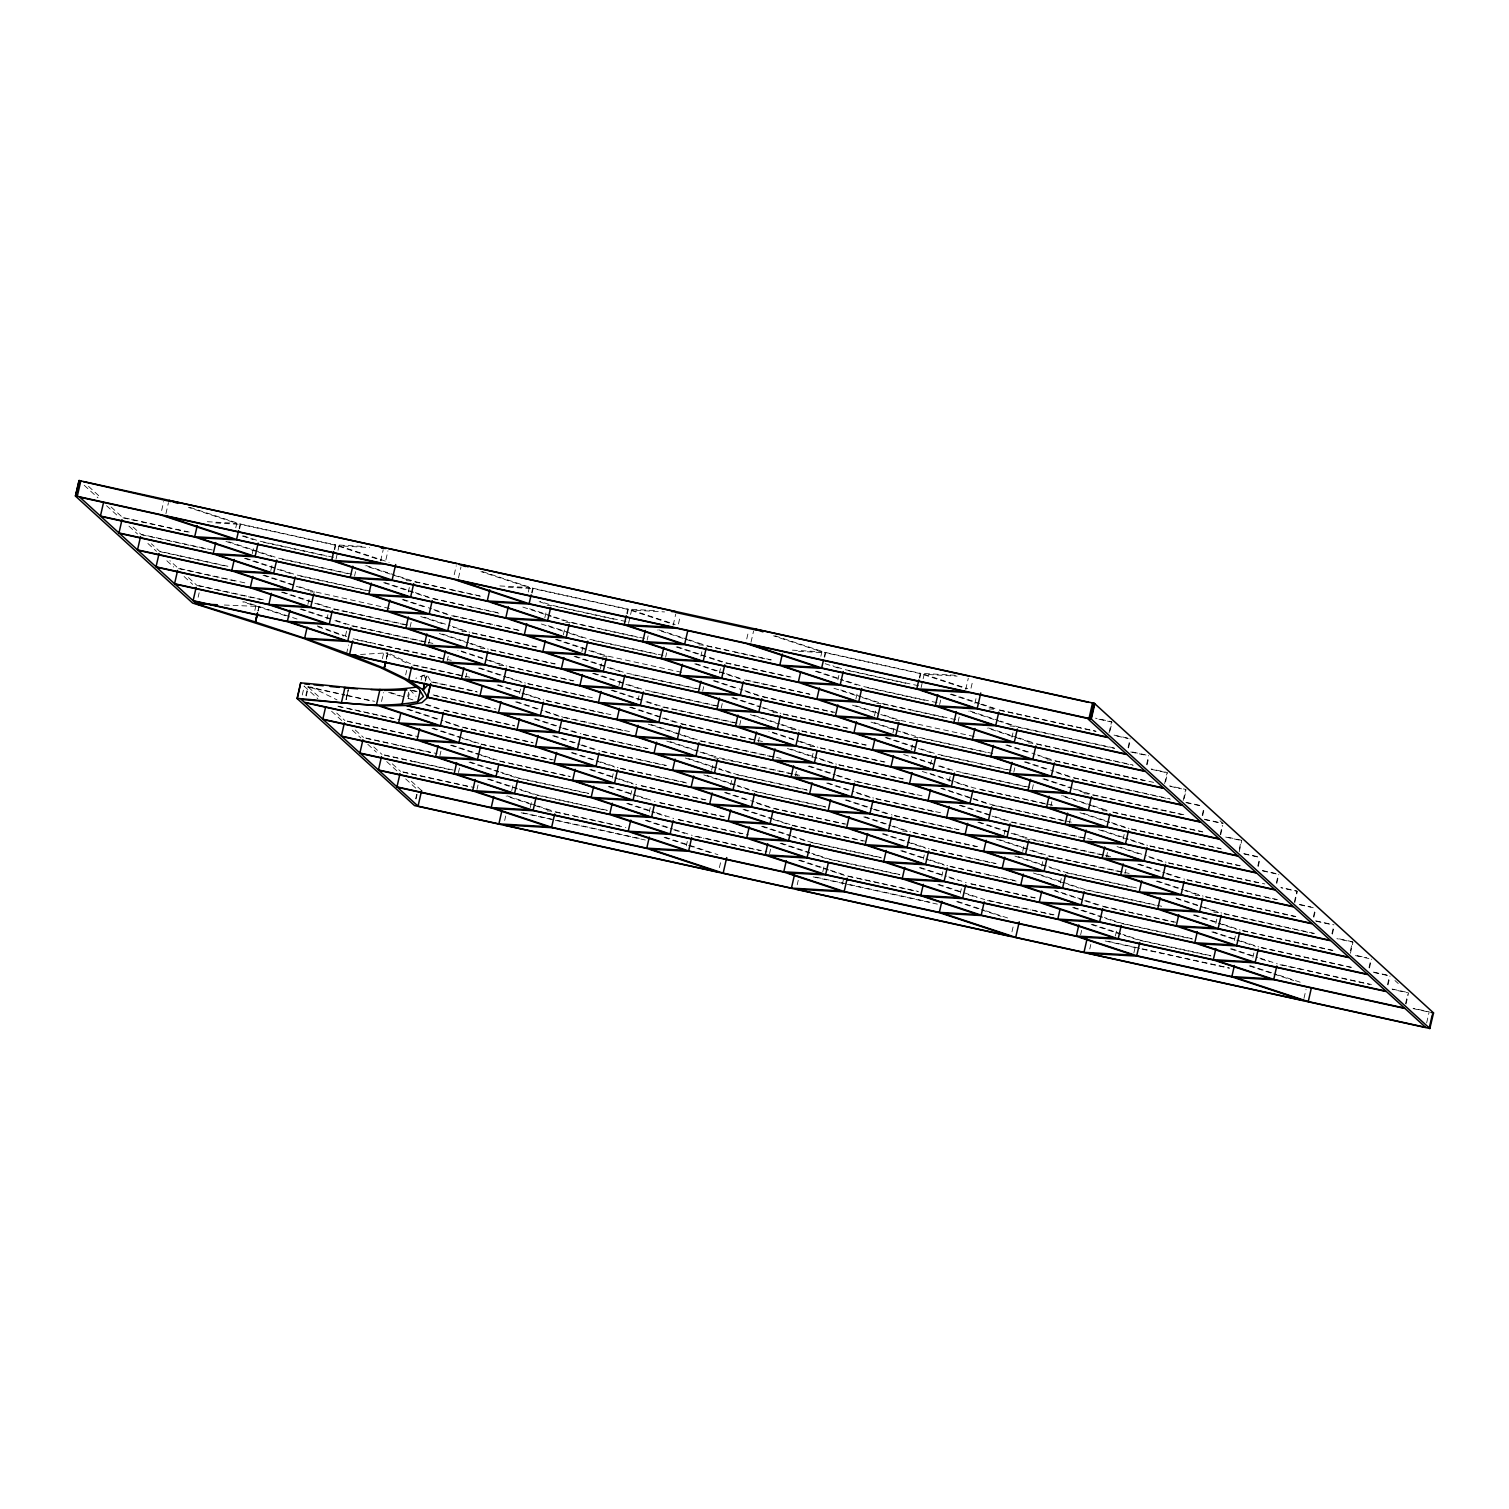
<?xml version="1.0" encoding="UTF-8"?>
<svg xmlns="http://www.w3.org/2000/svg" width="1509" height="1509" viewBox="0 0 1509 1509"><rect width="100%" height="100%" fill="white"/><g stroke="black" fill="none" stroke-linecap="round" stroke-linejoin="round"><path stroke-width="0.75" stroke-dasharray="5 3.75" d="M348.202 690.537L346.165 699.422L348.07 690.537M346.051 699.403L348.56 688.311M425.236 681.049L426.745 674.391L415.88 678.277M161.652 510.495L163.689 501.61M165.915 513.758L168.461 502.667M198.132 597.224L199.15 592.773M235.762 527.81L236.781 523.378L188.399 507.382M239.12 528.395L240.138 523.963L188.983 507.062M239.573 528.81L240.591 524.377L335.715 545.258L381.437 560.367M252.267 553.614L253.795 546.956M254.851 610.409L255.87 605.958L242.723 601.902M270.79 570.553L272.318 563.894M307.874 604.411L309.383 597.753M334.243 549.276L335.262 544.843L362.933 546.409M334.696 549.691L335.715 545.258M302.272 695.008L304.29 686.123M336.017 559.141L337.544 552.483M338.054 550.276L339.072 545.824L369.648 547.56M305.837 695.574L307.855 686.708L344.637 694.781M306.289 695.989L308.308 687.123L345.089 695.196M326.906 619.105L327.925 614.672M354.558 576.08L355.558 571.647M345.448 636.043L347.466 627.159M346.523 653.85L348.56 644.965M380.645 560.895L383.192 549.804M385.927 559.726L387.945 550.86M382.381 658.66L383.908 652.001M360.538 654.472L387.775 652.775L386.21 659.414L387.794 652.793L412.183 664.601L469.714 677.239M381.532 701.459L383.55 692.574M408.317 591.981L409.335 587.548M410.146 626.857L411.165 622.425M405.657 674.881L406.675 670.43M407.675 696.63L408.694 692.197M408.128 698.761L410.146 689.877L416.012 696.29M428.688 643.796L429.707 639.344M421.105 680.144L422.633 673.486L427.028 680.974M454.209 574.722L456.246 565.837M458.472 577.985L461 566.894M415.673 798.789L416.691 794.338M447.211 660.716L448.23 656.283M416.069 798.94L417.088 794.507M439.949 755.556L440.949 751.124M465.753 677.654L466.771 673.203M458.472 772.495L459.49 768.043M477.014 789.414L478.032 784.982M528.301 592.037L529.319 587.605L480.937 571.609M531.658 592.622L532.677 588.189L481.522 571.289M532.111 593.037L533.13 588.604L628.253 609.485L673.976 624.594M519.511 693.555L520.53 689.104M544.806 617.841L546.333 611.183M504.666 820.5L505.685 816.048M511.74 790.622L513.249 783.963M563.347 634.78L564.875 628.121M530.263 807.541L531.79 800.883M581.87 651.699L582.889 647.267M600.412 668.638L602.959 657.528M626.801 613.503L627.801 609.07L655.491 610.636M627.254 613.918L628.253 609.485M628.555 623.368L630.083 616.709M630.592 614.503L631.611 610.051L664.545 611.918M618.935 685.558L620.463 678.899M612.182 778.191L613.201 773.74M647.097 640.306L648.115 635.874M637.986 700.27L639.005 695.838M630.705 795.111L631.724 790.678M665.62 657.226L666.638 652.793M673.203 625.141L675.73 614.031M678.465 623.953L679.993 617.294M649.247 812.049L650.266 807.598M700.855 656.208L701.874 651.775M702.685 691.084L703.703 686.652M719.397 673.127L720.415 668.694M686.312 845.908L687.331 841.456M721.227 708.023L722.245 703.571M711.607 770.194L713.135 763.535M746.748 638.948L748.275 632.29M751.01 642.212L753.557 631.12M739.768 724.942L740.768 720.51M730.658 784.906L731.658 780.474M719.397 867.637L720.925 860.979M758.291 741.881L759.31 737.429M769.552 853.641L770.571 849.209M820.858 656.264L821.877 651.831L773.495 635.836M795.356 775.72L796.375 771.288M824.216 656.849L825.234 652.416L774.079 635.515M824.668 657.264L825.687 652.831L920.811 673.712L966.533 688.821M812.049 757.782L813.068 753.331M837.872 679.861L838.891 675.41M797.224 884.727L798.242 880.275M855.886 699.007L857.414 692.348M822.801 871.768L824.329 865.11M874.428 715.926L875.956 709.268M842.362 884.255L843.38 879.822M892.951 732.865L893.969 728.413M919.339 677.73L920.358 673.297L948.029 674.863M919.792 678.145L920.811 673.712M921.112 687.595L922.64 680.936M923.15 678.729L924.168 674.278L957.102 676.164M911.493 749.784L913.02 743.126M939.635 704.533L940.654 700.101M930.525 764.497L931.543 760.064M923.263 859.338L924.281 854.905M958.177 721.453L959.196 717.02M965.741 689.368L968.288 678.258M949.067 781.417L951.104 772.551M971.023 688.179L972.551 681.521M974.871 703.515L976.398 696.856M941.786 876.276L942.804 871.825M960.328 893.196L961.346 888.763M1011.935 737.354L1012.954 732.921M1013.784 772.25L1014.803 767.798M1004.164 834.42L1005.183 829.988M1032.307 789.169L1033.325 784.737M1022.687 851.359L1024.215 844.7M1011.954 931.864L1013.482 925.206M1050.849 806.108L1051.867 801.656M1041.738 866.072L1042.757 861.62M1069.372 823.027L1070.39 818.595M1060.261 882.991L1061.28 878.559M1109.04 732.808L1111.586 721.698L1095.515 718.171M1110.002 730.997L1112.039 722.113L1095.968 718.586M1080.633 934.807L1081.651 930.355M1128.072 747.502L1130.109 738.637M1128.525 747.917L1130.052 741.259M1106.437 856.886L1107.455 852.453M1089.762 948.954L1090.781 944.502M1123.149 838.929L1124.167 834.496M1146.614 764.441L1148.651 755.556M1147.066 764.856L1148.594 758.197M1124.978 873.805L1125.997 869.373M1115.358 935.995L1116.886 929.337M1164.627 783.586L1167.174 772.495L1151.122 768.968M1165.589 781.775L1167.626 772.91M1133.881 952.915L1135.409 946.256M1183.169 800.506L1185.716 789.414L1169.645 785.887M1184.131 798.714L1186.168 789.829M1202.201 815.218L1203.729 808.56M1202.673 815.633L1204.182 808.975M1220.234 834.364L1222.271 825.498M1220.687 834.779L1222.724 825.913M1215.801 923.565L1216.82 919.132M1239.285 849.077L1241.303 840.192L1225.251 836.665M1239.229 851.717L1241.756 840.607M1234.343 940.503L1235.362 936.052M1257.808 866.015L1259.336 859.357M1258.261 866.43L1259.789 859.772M1252.866 957.423L1253.885 952.99M1276.35 882.935L1277.878 876.276M1276.803 883.35L1278.821 874.466M1294.364 902.08L1296.91 890.989L1280.839 887.462M1294.816 902.495L1297.363 891.404L1281.292 887.877M1313.415 916.793L1314.943 910.134M1313.867 917.208L1315.395 910.549M1303.983 998.317L1306.021 989.432M1331.938 933.713L1333.466 927.054M1332.39 934.128L1333.918 927.469M1350.48 950.651L1352.517 941.767L1336.446 938.24M1350.423 953.273L1352.969 942.182L1336.899 938.655M1369.003 967.571L1370.53 960.912M1369.455 967.986L1371.492 959.12M1387.544 984.509L1389.072 977.851M1387.997 984.924L1390.034 976.04M1405.577 1003.655L1407.595 994.771M1406.03 1004.07L1408.557 992.96L1392.505 989.432M1426.646 1022.913L1429.193 1011.803L1413.084 1008.276M257.964 610.9L258.982 606.467L243.741 601.77M425.217 681.031L426.745 674.391L430.989 681.596L476.844 691.65M386.229 659.433L387.794 652.793M224.332 605.034L258.982 606.467L290.35 616.804M207.318 521.699L236.781 523.378M215.655 522.963L240.591 524.377M406.317 580.625L410.863 580.89L365.14 565.781M499.875 585.926L529.319 587.605M508.212 587.19L533.13 588.604M310.194 591.83L314.721 592.075M547.126 605.26L551.672 605.524M565.668 622.198L570.195 622.444M461.924 631.403L466.451 631.667L453.398 627.348M698.874 644.852L703.401 645.116L657.679 630.008M792.414 650.153L821.877 651.831M798.487 651.284L825.687 652.831M480.466 648.342L484.993 648.587L469.752 643.551M950.349 674.995L957.253 675.391M602.732 656.057L607.259 656.302M498.989 665.262L503.516 665.526L457.812 650.417M989.149 708.947L993.676 709.211M876.748 703.345L881.275 703.609M773.004 712.569L777.531 712.814L762.29 707.778M1009.955 725.999L1014.482 726.263L968.759 711.154M895.271 720.283L899.817 720.529M791.527 729.488L796.073 729.752L780.832 724.716M1028.478 742.937L1033.024 743.201L987.301 728.092M913.813 737.203L918.34 737.467M810.069 746.427L814.596 746.672L768.873 731.582M1047.02 759.857L1051.547 760.121L1038.494 755.802M713.927 757.612L741.108 762.856M1084.084 793.715L1088.611 793.979L1073.371 788.943M1102.626 810.654L1107.153 810.899L1061.431 795.809M547.145 810.88L551.841 811.144L506.119 796.054M902.74 831.063L907.267 831.308L892.026 826.291M1025.007 838.778L1043.134 842.022M1195.279 895.29L1199.825 895.554L1184.584 890.517M1213.821 912.209L1218.348 912.473L1174.813 898.081M240.138 523.963L335.262 544.843M532.677 588.189L627.801 609.07M825.234 652.416L920.358 673.297M333.414 557.293L258.661 540.882L243.421 535.846M625.952 621.519L551.2 605.109L540.316 601.506M918.509 685.746L843.757 669.336L832.874 665.733M263.641 542.297L288.559 547.767M290.822 548.257L297.631 549.748M299.895 550.257L327.076 556.217M556.199 606.524L581.116 611.994M583.379 612.484L615.087 619.444M848.737 670.75L864.6 674.221M866.864 674.73L898.572 681.691M900.835 682.181L907.626 683.671M189.21 532.055L122.531 517.417L111.025 506.911M479.9 595.885L414.202 581.455L396.792 575.702M706.759 645.682L772.438 660.112M999.298 709.909L1095.685 731.073M1114.038 735.109L1127.808 738.127M122.984 517.832L139.073 521.378M141.374 521.869L187.361 531.979M414.654 581.87L448.626 589.34M450.908 589.83L480.352 596.3M707.212 646.097L732.11 651.567M734.393 652.077L770.627 660.018M999.75 710.324L1096.138 731.488M1116.792 736.015L1128.26 738.542M351.937 574.212L277.203 557.802L227.123 541.259M644.494 638.439L569.742 622.029L526.207 607.655M937.032 702.666L862.299 686.255L844.87 680.502M282.183 559.217L316.154 566.686M318.418 567.177L347.862 573.646M572.458 622.953L599.639 628.913M601.902 629.404L638.156 637.364M867.279 687.67L883.123 691.16M885.387 691.65L926.168 700.61M212.335 549.993L141.054 534.356L132.849 526.848M432.743 598.394L498.423 612.805M790.98 677.032L725.282 662.621L707.872 656.868M1114.227 748.011L1017.839 726.848L1000.41 721.095M1132.58 752.029L1146.35 755.066M141.506 534.771L205.884 548.899M433.196 598.809L467.168 606.26M469.431 606.75L498.875 613.22M725.735 663.036L750.652 668.506M752.916 668.996L789.15 676.956M1018.292 727.263L1114.679 748.426M1130.731 751.954L1146.802 755.481M370.478 591.151L295.726 574.74L278.316 568.987M663.017 655.378L588.284 638.967L544.73 624.575M955.574 719.604L880.822 703.194L837.288 688.802M300.706 576.155L366.404 590.566M593.263 640.382L618.181 645.852M620.444 646.342L656.679 654.302M883.538 704.099L910.719 710.079M912.983 710.569L944.709 717.529M177.987 555.312L159.596 551.275L151.372 543.768M180.288 555.821L230.858 566.931M453.53 615.823L519.228 630.234M746.087 680.05L809.503 693.97M1036.362 743.767L1132.75 764.931M160.048 551.69L224.426 565.818M451.719 615.729L494.763 625.179M497.027 625.669L521.944 631.139M744.277 679.955L778.248 687.425M780.511 687.915L809.956 694.385M1036.815 744.182L1052.886 747.709M1055.187 748.219L1087.31 755.273M1089.611 755.764L1121.734 762.818M1124.035 763.328L1133.202 765.346M1151.574 769.383L1165.344 772.401M389.473 608.485L314.268 591.66L296.839 585.907M681.559 672.297L606.807 655.887L589.397 650.134M974.097 736.524L899.364 720.114L881.935 714.361M244.798 582.851L178.137 568.214L169.913 560.707M472.072 632.743L537.751 647.154M762.347 696.479L834.835 712.38M1054.904 760.706L1153.574 782.36M178.59 568.629L238.365 581.738M472.524 633.158L513.286 642.098M515.569 642.608L535.94 647.078M762.799 696.894L833.025 712.305M1055.357 761.121L1144.859 780.757M1170.097 786.302L1181.566 788.83M407.543 625.009L332.791 608.599L315.381 602.846M700.082 689.236L625.348 672.825L607.92 667.072M992.639 753.463L917.887 737.052L900.477 731.299M333.244 609.014L346.844 611.994M349.107 612.484L380.815 619.444M383.079 619.954L407.996 625.424M632.592 674.73L664.3 681.691M666.563 682.181L696.007 688.651M922.867 738.448L956.857 745.918M959.12 746.408L986.301 752.387M198.962 585.643L263.339 599.771M490.595 649.662L556.293 664.092M783.152 713.889L848.831 728.319M1073.427 777.625L1169.815 798.789M1185.885 802.316L1201.956 805.844M197.113 585.549L261.491 599.677M491.066 650.077L497.857 651.567M500.12 652.077L540.882 661.017M543.146 661.527L554.482 664.017M783.605 714.304L824.367 723.264M826.63 723.754L847.021 728.243M1073.88 778.04L1099.137 783.586M1101.419 784.095L1170.267 799.204M1186.338 802.731L1202.409 806.259M426.085 641.929L351.333 625.518L333.923 619.765M428.349 642.438L432.876 643.419M718.624 706.155L643.871 689.745L626.461 683.992M1011.181 770.382L936.429 753.972L919 748.219M351.786 625.933L365.367 628.913M367.63 629.423L426.538 642.344M651.115 691.65L691.895 700.61M694.159 701.1L719.076 706.57M941.409 755.387L975.38 762.837M977.643 763.347L1007.088 769.797M509.137 666.601L574.816 681.012M801.675 730.828L867.373 745.239M1183.773 814.709L1091.969 794.564L1074.559 788.792M1204.427 819.236L1222.78 823.273L1219.498 820.274M509.589 667.016L516.38 668.506M518.643 668.996L559.424 677.956M561.688 678.446L573.005 680.936M802.128 731.243L842.909 740.183M845.172 740.693L865.562 745.163M1092.422 794.96L1181.924 814.615M1204.88 819.651L1223.233 823.688M353.144 638.779L451.304 660.338M737.147 723.094L662.413 706.684L644.984 700.931M1029.704 787.321L954.952 770.91L937.542 765.157M357.312 640.005L375.722 644.041M378.023 644.55L444.74 659.207M662.866 707.099L676.447 710.079M678.71 710.569L710.418 717.529M712.701 718.039L737.599 723.509M962.214 772.815L993.922 779.776M996.185 780.266L1025.63 786.736M527.678 683.52L593.358 697.95M820.217 747.747L885.896 762.177M1112.793 811.993L1202.296 831.629M528.131 683.935L543.976 687.425M546.239 687.915L587.02 696.875M820.67 748.162L827.46 749.652M829.724 750.162L884.085 762.083M1113.246 812.408L1202.748 832.044M1225.704 837.08L1239.474 840.117M762.479 741.504L680.936 723.603L630.875 707.061M1052.773 805.24L973.494 787.83L929.94 773.457M412.9 665.073L463.338 676.145M681.389 724.018L738.014 736.449M740.278 736.939L756.141 740.429M980.737 789.735L1021.518 798.695M1023.781 799.185L1048.698 804.655M546.201 700.459L611.899 714.87M838.74 764.686L904.438 779.097M1131.335 828.913L1220.838 848.567M1243.774 853.604L1257.544 856.622M546.654 700.874L562.517 704.345M564.781 704.854L605.543 713.795M839.193 765.101L889.027 776.041M891.291 776.531L902.627 779.021M1131.788 829.328L1163.911 836.382M1166.212 836.891L1198.335 843.946M1200.636 844.436L1221.29 848.982M1244.227 854.019L1257.997 857.037M774.23 756.952L699.478 740.542L649.398 723.999M776.494 757.443L781.021 758.442M1071.296 822.16L992.017 804.769L941.956 788.226M431.178 681.936L447.286 685.482M449.588 685.991L477.202 692.046M699.931 740.938L713.512 743.937M715.775 744.427L722.585 745.918M724.848 746.408L756.556 753.387M758.82 753.878L774.683 757.348M992.469 805.184L1006.069 808.164M1008.333 808.654L1040.041 815.614M1042.304 816.124L1067.221 821.594M564.743 717.379L630.422 731.808M857.282 781.605L922.961 796.035M1149.858 845.851L1241.662 865.996M1262.316 870.523L1276.086 873.56M562.932 717.303L590.113 723.264M592.377 723.754L624.085 730.733M855.471 781.53L873.598 785.51M875.861 786L916.623 794.96M1150.311 846.247L1239.813 865.902M1262.769 870.938L1276.539 873.975M412.447 690.386L417.05 691.386M433.158 694.932L490.689 707.551M792.753 773.872L718.001 757.461L700.591 751.708M795.017 774.362L799.544 775.362M1085.311 838.099L1010.558 821.688L993.148 815.935M1087.574 838.589L1092.101 839.589M411.485 690.481L416.05 691.48M434.309 695.498L466.262 702.515M468.545 703.005L495.933 709.023M743.371 763.347L784.152 772.287M786.415 772.797L797.733 775.286M1011.011 822.103L1024.611 825.083M1026.874 825.593L1067.636 834.534M1069.9 835.024L1085.763 838.514M583.266 734.317L648.964 748.728M875.824 798.544L941.503 812.955M1168.4 862.771L1264.787 883.934M583.719 734.732L608.636 740.202M610.9 740.693L647.154 748.653M876.276 798.959L892.121 802.43M894.384 802.92L935.165 811.88M1168.853 863.186L1258.355 882.84M444.004 710.154L514.211 725.584M806.749 789.811L736.543 774.381L719.133 768.628M1103.834 855.018L1029.1 838.608L1011.671 832.855M1106.097 855.528L1110.624 856.527M444.457 710.569L451.248 712.059M453.511 712.569L485.219 719.529M487.482 720.019L514.663 725.999M736.996 774.796L759.649 779.776M761.913 780.266L807.221 790.226M1045.397 842.512L1052.188 844.003M1054.451 844.493L1086.178 851.453M1088.442 851.963L1108.813 856.433M346.938 695.291L374.534 701.345M601.808 751.237L667.487 765.667M894.347 815.464L960.026 829.893M1186.923 879.69L1278.727 899.854M1299.381 904.381L1310.849 906.909M347.391 695.706L372.685 701.251M602.261 751.652L636.232 759.102M638.496 759.612L665.676 765.572M894.799 815.879L919.717 821.349M921.98 821.839L958.215 829.799M1187.376 880.105L1263.108 896.742M1265.41 897.251L1276.878 899.76M1299.834 904.796L1313.603 907.814M462.527 727.093L532.752 742.503M825.291 806.73L755.066 791.32L737.656 785.567M1122.375 871.957L1047.623 855.546L1030.213 849.793M1124.639 872.447L1129.166 873.447M462.98 727.508L503.761 736.449M506.024 736.958L533.205 742.918M755.519 791.735L787.245 798.695M789.509 799.185L825.744 807.145M1048.076 855.961L1070.73 860.922M1072.993 861.432L1122.828 872.372M337.884 706.155L399.96 719.793M620.331 768.175L686.029 782.586M912.888 832.383L978.568 846.813M1205.465 896.629L1297.25 916.774M1315.622 920.811L1333.975 924.847M338.337 706.57L345.24 708.079M347.542 708.589L379.721 715.662M382.022 716.153L393.528 718.68M620.784 768.571L654.774 776.041M657.037 776.531L686.482 783.001M913.341 832.798L976.757 846.738M1205.917 897.044L1295.42 916.699M1316.074 921.226L1332.126 924.753M481.069 744.012L553.539 759.932M773.608 808.239L846.096 824.159M1136.371 887.896L1066.165 872.466L1048.736 866.713M481.522 744.427L522.284 753.387M524.547 753.878L551.728 759.857M774.06 808.654L805.768 815.614M808.032 816.124L844.286 824.084M1066.618 872.881L1132.297 887.311M347.221 721.057L418.502 736.713M641.136 785.585L706.816 800.015M931.411 849.322L997.109 863.733M1223.988 913.549L1315.791 933.713M347.674 721.472L412.051 735.619M641.589 786L682.351 794.96M684.633 795.45L705.005 799.921M931.864 849.737L965.835 857.187M968.099 857.697L995.28 863.657M1224.44 913.964L1240.511 917.491M1242.812 918L1274.935 925.055M1277.236 925.564L1313.943 933.618M499.592 760.951L569.817 776.362M792.15 825.178L864.619 841.079M1161.704 906.305L1084.688 889.405L1036.796 873.579M500.045 761.366L506.835 762.856M509.118 763.347L570.27 776.777M792.602 825.593L833.364 834.534M835.628 835.043L862.808 841.003M1085.141 889.82L1116.849 896.78M1119.112 897.27L1155.366 905.23M365.763 737.995L437.025 753.632M659.659 802.524L725.357 816.935M949.953 866.241L1015.632 880.671M1242.529 930.487L1334.333 950.632M1357.27 955.669L1366.456 957.687M366.215 738.41L391.51 743.956M393.792 744.465L430.593 752.538M660.112 802.939L700.893 811.88M703.156 812.389L723.547 816.859M950.406 866.656L984.377 874.126M986.641 874.616L1016.085 881.086M1242.982 930.902L1332.485 950.538M1355.44 955.593L1369.21 958.611M588.34 793.281L518.134 777.871L500.705 772.118M880.898 857.508L810.673 842.097L793.262 836.344M1175.7 922.244L1103.23 906.324L1055.319 890.499M518.587 778.286L568.421 789.226M570.685 789.735L588.793 793.696M811.125 842.512L817.916 844.003M820.179 844.512L851.906 851.472M854.169 851.963L881.35 857.923M1103.683 906.739L1135.39 913.699M1137.654 914.209L1173.889 922.15M384.286 754.915L411.882 760.97M414.183 761.479L455.567 770.571M678.201 819.444L748.426 834.854M970.74 883.67L1036.438 898.1M1261.052 947.407L1352.856 967.571M1373.511 972.098L1387.28 975.116M384.738 755.33L449.116 769.477M678.654 819.859L685.444 821.349M687.708 821.858L728.489 830.799M730.752 831.289L742.07 833.779M971.192 884.085L1034.627 898.006M1261.505 947.822L1351.008 967.476M1373.963 972.513L1387.733 975.531M606.882 810.22L536.657 794.809L519.247 789.056M899.421 874.447L829.214 859.036L811.785 853.283M1191.978 938.673L1121.753 923.263L1104.343 917.51M537.11 795.224L552.973 798.695M555.237 799.204L596.017 808.145M598.281 808.635L607.335 810.635M829.667 859.451L879.483 870.391M881.765 870.882L899.873 874.862M1122.206 923.678L1162.986 932.619M1165.25 933.128L1192.431 939.088M402.828 771.853L474.09 787.491M696.743 836.382L766.949 851.793M989.282 900.609L1054.961 915.02M1281.896 964.836L1371.398 984.49M1392.053 989.017L1408.104 992.545M403.28 772.268L467.658 786.396M694.932 836.288L703.986 838.287M706.25 838.778L747.012 847.737M749.275 848.228L760.611 850.718M987.471 900.515L1030.496 909.965M1032.76 910.455L1053.15 914.944M1280.047 964.76L1305.285 970.287M1307.586 970.796L1339.709 977.851M1342.01 978.36L1369.55 984.396M555.199 811.729L620.878 826.159M847.737 875.956L917.962 891.366M1210.501 955.593L1140.295 940.182L1122.866 934.429M555.652 812.144L571.496 815.633M573.778 816.124L614.54 825.065M616.804 825.574L625.858 827.554M848.19 876.371L854.981 877.861M857.263 878.351L898.025 887.311M900.288 887.801L918.415 891.781M1140.747 940.597L1147.538 942.088M1149.801 942.597L1181.509 949.557M1183.773 950.048L1210.954 956.008M523.208 812.898L555.18 819.934M557.462 820.424L639.703 838.476M815.747 877.125L929.978 902.212M1108.304 941.352L1229.363 967.948M521.171 812.766L645.343 840.041M813.181 876.88L937.353 904.136M1105.21 940.994L1139.691 948.576M1141.992 949.067L1229.363 968.25M1413.311 1008.634L1431.72 1012.671M292.576 617.539L297.028 619.011M255.87 605.958L289.351 617.011M924.168 674.278L967.703 688.67M951.406 694.083L979.699 703.439M981.887 704.156L997.128 709.192M950.236 694.234L978.53 703.59M980.718 704.307L995.959 709.343M969.929 711.022L998.241 720.378M825.178 663.715L838.231 668.034M631.611 610.051L675.145 624.443M816.576 671.165L842.701 679.786M988.47 727.942L1016.764 737.297M1018.952 738.014L1034.193 743.05M815.407 671.298L843.701 680.653M845.889 681.37L856.772 684.973M658.848 629.857L687.161 639.212M689.33 639.929L704.571 644.965M1006.993 744.88L1035.306 754.217M1037.475 754.953L1052.716 759.97M833.93 688.236L860.055 696.856M862.243 697.573L875.295 701.892M1005.824 745.012L1029.779 752.934M677.39 646.795L705.684 656.151M855.81 705.74L879.766 713.644M1025.535 761.8L1053.848 771.156M1056.017 771.872L1071.258 776.909M539.147 601.657L545.673 603.807M676.221 646.927L721.943 662.036M852.472 705.156L878.596 713.795M880.766 714.512L893.837 718.831M1024.366 761.951L1048.321 769.854M1057.017 772.74L1070.088 777.041M339.072 545.824L389.133 562.367M695.913 663.715L724.226 673.071M726.395 673.787L741.636 678.824M874.352 722.66L898.289 730.582M1044.077 778.738L1072.371 788.075M522.85 607.071L551.162 616.427M553.331 617.143L564.215 620.746M694.744 663.866L740.466 678.956M870.995 722.094L912.36 735.751M1042.889 778.87L1071.201 788.226M366.31 565.63L394.603 574.986M714.455 680.653L742.749 689.99M744.937 690.726L760.178 695.743M886.349 737.429L916.831 747.502M1062.6 795.658L1090.913 805.014M1093.082 805.731L1108.323 810.767M541.391 624.009L567.516 632.629M569.685 633.346L582.757 637.666M713.285 680.785L737.222 688.708M745.936 691.575L759.008 695.894M885.179 737.58L930.902 752.67M384.833 582.568L413.145 591.924M415.315 592.641L430.555 597.677M556.746 639.344L587.208 649.417M732.978 697.573L761.291 706.929M763.46 707.646L780.889 713.399M911.417 756.518L935.373 764.441M1083.311 813.313L1109.436 821.933M1111.624 822.65L1129.034 828.403M242.251 535.997L253.135 539.581M383.663 582.7L429.386 597.809M555.557 639.495L601.28 654.604M731.808 697.724L760.121 707.061M903.702 754.5L936.372 765.289M938.541 766.006L949.425 769.609M1079.954 812.729L1125.676 827.837M403.375 599.488L431.687 608.844M433.856 609.561L449.097 614.597M575.269 656.283L605.75 666.356M753.689 715.228L779.813 723.848M782.002 724.565L799.412 730.318M1101.853 830.233L1127.977 838.872M1130.147 839.589L1147.576 845.342M225.954 541.41L256.436 551.483M258.605 552.2L271.677 556.519M402.205 599.639L426.16 607.542M434.856 610.428L447.928 614.748M574.099 656.415L619.822 671.524M750.35 714.644L778.644 723.999M922.244 771.439L954.895 782.228M957.083 782.945L967.967 786.529M1098.495 829.648L1144.218 844.757M245.665 558.198L276.128 568.271M424.086 617.143L450.21 625.763M452.379 626.499L469.808 632.252M593.81 673.203L624.292 683.275M772.231 732.148L798.355 740.787M800.524 741.504L817.953 747.257M1120.376 847.171L1146.5 855.792M1148.689 856.508L1166.099 862.261M244.477 558.33L274.959 568.403M277.147 569.119L290.2 573.439M420.728 616.559L444.683 624.481M592.641 673.354L638.345 688.444M940.786 788.358L971.249 798.431M973.437 799.148L986.49 803.467M1117.037 846.587L1140.974 854.49M1149.688 857.376L1162.741 861.696M264.188 575.118L294.67 585.19M442.627 634.063L468.752 642.702M470.921 643.419L488.331 649.172M612.333 690.141L642.815 700.214M790.754 749.086L816.897 757.707M819.066 758.423L836.476 764.176M960.478 805.146L990.96 815.218M1138.918 864.091L1165.042 872.73M1167.211 873.447L1184.64 879.2M263.019 575.269L308.741 590.377M439.27 633.497L467.564 642.834M611.164 690.273L643.815 701.063M646.003 701.779L656.887 705.382M787.415 748.502L833.138 763.611M959.309 805.297L989.791 815.35M991.96 816.067L1005.032 820.387M1137.748 864.223L1163.873 872.862M1166.042 873.579L1181.283 878.615M282.73 592.056L313.212 602.129M461.15 651.001L487.275 659.622M489.463 660.338L506.873 666.091M809.296 766.006L835.42 774.645M837.608 775.362L855.018 781.115M979.02 822.065L1009.502 832.138M1157.441 881.011L1183.565 889.65M1185.753 890.367L1203.163 896.12M281.542 592.188L327.264 607.297M629.706 707.212L660.169 717.265M662.357 718.001L675.41 722.302M808.126 766.157L834.251 774.777M836.42 775.494L851.661 780.53M977.851 822.216L1023.574 837.325M1156.271 881.162L1182.396 889.782M301.253 608.976L331.735 619.048M479.692 667.921L505.817 676.56M507.986 677.277L525.396 683.03M827.837 782.945L853.962 791.565M856.131 792.282L873.541 798.035M999.731 839.721L1028.025 849.077M1175.983 897.949L1202.107 906.569M1204.276 907.305L1221.705 913.058M300.084 609.127L332.735 619.916M334.923 620.633L345.806 624.217M478.504 668.072L522.057 682.445M648.229 724.131L678.71 734.204M680.88 734.921L693.951 739.24M826.649 783.077L848.435 790.263M857.131 793.149L870.203 797.469M996.374 839.136L1042.097 854.245M498.215 684.86L524.34 693.48M526.528 694.197L543.938 699.95M670.109 741.636L698.422 750.992M846.36 799.864L872.485 808.484M874.673 809.22L892.083 814.973M1018.254 856.64L1046.567 865.996M1194.506 914.869L1220.63 923.508M1222.818 924.225L1240.228 929.978M497.046 684.992L540.58 699.384M666.771 741.07L712.474 756.16M845.191 799.996L871.315 808.635M873.485 809.352L888.726 814.388M1014.916 856.075L1047.567 866.864M1049.736 867.581L1060.638 871.183M1193.336 915.02L1236.89 929.393M516.757 701.779L542.882 710.418M545.051 711.135L562.48 716.888M688.651 758.574L716.945 767.911M864.902 816.784L891.027 825.423M893.196 826.14L910.625 831.893M1213.047 931.808L1239.172 940.428M1241.341 941.144L1258.77 946.898M515.588 701.93L537.355 709.117M546.051 711.984L559.122 716.303M685.293 757.99L731.016 773.098M863.733 816.935L889.857 825.555M1033.439 872.994L1066.109 883.784M1068.278 884.5L1079.161 888.103M1211.878 931.94L1255.413 946.332M535.28 718.718L561.405 727.338M563.593 728.055L581.003 733.808M707.174 775.494L735.487 784.85M883.425 833.722L909.55 842.343M911.738 843.078L929.148 848.831M1231.57 948.727L1257.714 957.366M1259.883 958.083L1277.293 963.836M534.111 718.85L560.235 727.489M562.423 728.206L577.664 733.242M703.835 774.909L749.539 790.018M882.256 833.855L925.79 848.247M1054.15 890.65L1082.462 900.005M1084.631 900.722L1099.872 905.758M1230.401 948.878L1252.187 956.065M1260.883 958.932L1269.597 961.818M553.822 735.638L579.946 744.277M582.116 744.993L599.545 750.746M725.716 792.432L754.01 801.769M756.198 802.486L771.439 807.522M901.967 850.642L928.092 859.281M930.261 859.998L947.69 865.751M1073.861 907.437L1102.155 916.793M1250.225 965.703L1276.614 974.418M1278.821 975.135L1300.815 982.416M552.652 735.77L578.777 744.409M580.946 745.125L596.187 750.162M724.546 792.565L748.483 800.468M757.197 803.354L770.25 807.673M900.798 850.793L944.332 865.166M1072.692 907.569L1118.414 922.678M1249.226 965.892L1271.465 973.23M1273.69 973.965L1293.703 980.586M390.718 692.556L406.261 697.705M408.486 698.422L412.919 699.893M426.236 704.288L441.779 709.437M572.345 752.557L598.469 761.196M600.657 761.913L618.068 767.666M744.239 809.352L789.962 824.461M920.49 867.581L946.615 876.201M948.803 876.918L966.213 882.671M1092.384 924.357L1120.697 933.713M388.662 692.405L399.508 695.989M425.481 704.571L440.647 709.588M571.175 752.708L614.729 767.081M743.069 809.484L771.382 818.84M773.551 819.557L788.792 824.593M919.321 867.713L941.088 874.899M949.802 877.785L958.517 880.671M1091.214 924.508L1136.937 939.598M408.109 709.117L442.929 720.623M445.117 721.34L460.358 726.376M590.887 769.496L617.011 778.116M619.18 778.851L636.609 784.605M762.781 826.272L791.074 835.628M939.032 884.5L984.755 899.609M406.921 709.249L437.403 719.321M446.117 722.189L459.189 726.508M589.717 769.628L633.252 784.02M761.611 826.423L789.905 835.779M792.093 836.495L807.334 841.532M937.862 884.651L959.63 891.838M968.344 894.705L977.04 897.591M433.158 728.187L478.881 743.296M609.41 786.415L635.534 795.054M637.722 795.771L655.132 801.524M781.322 843.21L809.616 852.547M957.668 901.477L984.075 910.191M986.264 910.908L1010.464 918.906M431.989 728.338L460.302 737.694M462.471 738.41L477.712 743.447M608.24 786.566L647.436 799.506M780.134 843.342L825.857 858.451M956.668 901.665L978.907 909.003M981.133 909.738L1001.146 916.359M451.7 745.125L497.423 760.234M627.951 803.354L654.076 811.974M656.245 812.691L673.674 818.444M799.845 860.13L828.139 869.486M830.327 870.203L845.568 875.239M450.531 745.257L478.825 754.613M481.013 755.33L496.254 760.366M626.782 803.486L655.076 812.842M657.264 813.558L665.959 816.444M798.676 860.281L844.399 875.371M470.223 762.045L498.536 771.401M646.493 820.274L672.618 828.913M674.787 829.629L692.197 835.382M469.054 762.196L514.776 777.305M645.305 820.424L671.43 829.045M673.618 829.761L684.501 833.364M488.765 778.984L517.078 788.32M665.129 837.25L717.907 854.679M487.596 779.116L533.318 794.224M664.13 837.438L686.369 844.776M688.594 845.512L710.814 852.868M507.307 795.903L535.601 805.259M537.77 805.976L553.011 811.012M317.324 625.895L348.937 637.27M317.927 626.744L343.656 635.987M385.927 652.982L408.185 663.771M310.835 686.897L336.997 699.874M1394.957 980.548L1398.239 983.547M88.522 486.37L100.556 497.348M188.436 577.626L196.66 585.134M308.308 687.123L319.814 697.63M336.714 713.059L344.92 720.566M355.237 729.979L363.462 737.486M373.779 746.917L382.003 754.425M392.302 763.837L400.526 771.344M411.297 781.172L421.615 790.603M84.183 485.257L97.953 497.838M106.554 505.704L118.626 516.719M128.944 526.151L137.564 534.016M147.901 543.466L156.502 551.332M166.839 560.763L173.724 567.063M184.06 576.495L192.68 584.36M304.045 686.086L317.814 698.667M331.603 711.248L341.939 720.698M352.257 730.13L360.877 737.995M367.762 744.277L376.382 752.142M386.7 761.592L397.037 771.024M405.657 778.889L415.994 788.339M259.133 606.505L258.114 610.956L259.133 606.505"/><path stroke-width="1.5" d="M423.218 689.934L424.727 683.275L423.161 689.915L427.424 697.12L498.498 712.72L537.034 714.908L480.428 696.215L409.354 680.616L423.218 689.934L427.877 684.935M297.047 698.478L297.198 698.422C337.111 701.421 377.948 709.494 417.748 701.704L423.463 696.517L419.068 689.009L404.638 679.314L380.343 667.544L303.649 638.42L192.567 603.034L75.45 496.084L79.015 480.541L1094.459 703.401L1433.55 1012.916L1429.834 1028.497L414.541 805.599L297.047 698.478L300.763 682.898C339.185 685.822 378.401 693.31 416.805 686.972M75.45 496.084L79.166 480.503M75.62 496.027L79.845 480.579M76.28 496.121L77.28 496.329L80.845 480.786M100.443 516.04L79.807 497.197L160.633 514.927L233.216 538.92L194.699 536.732L100.443 516.04L103.48 502.723M118.966 532.96L100.896 516.455L195.151 537.147L251.758 555.84L213.222 553.652L118.966 532.96L122.022 519.643M137.508 549.88L119.418 533.375L213.674 554.067L270.281 572.76L231.764 570.591L137.508 549.88L140.563 536.582M156.031 566.818L137.96 550.295L232.216 571.006L288.823 589.698L250.305 587.51L156.031 566.818L159.086 553.501M174.572 583.738L156.483 567.233L250.758 587.925L307.364 606.618L268.828 604.43L174.572 583.738L177.628 570.421M194.699 536.732L197.245 525.622M193.095 600.676L175.025 584.153L269.281 604.845L325.887 623.557L287.37 621.368L193.095 600.676L196.151 587.359M213.222 553.652L215.768 542.561M236.573 539.486L165.405 515.984L380.136 563.121L331.697 560.386L236.573 539.486L238.611 530.621M231.764 570.591L234.31 559.481M255.115 556.425L198.509 537.713L237.026 539.901L332.15 560.782L388.756 579.494L350.239 577.306L255.115 556.425L258.152 543.108M250.305 587.51L252.833 576.419M255.587 622.048L196.623 603.883L193.548 601.091L287.823 621.783L344.429 640.476L304.629 638.232L255.587 622.048L257.096 615.389M273.638 573.345L217.032 554.652L255.568 556.84L350.692 577.721L407.298 596.413L368.781 594.225L273.638 573.345L276.694 560.028M268.828 604.43L271.375 593.339M292.18 590.283L235.574 571.571L274.091 573.76L369.233 594.64L425.84 613.352L387.304 611.164L292.18 590.283L295.217 576.966M287.37 621.368L289.898 610.277M310.703 607.203L254.097 588.51L292.633 590.698L387.756 611.579L444.363 630.272L405.846 628.084L310.703 607.203L313.759 593.886M304.629 638.232L307.176 627.122M297.367 698.46L300.593 682.936M331.697 560.386L333.734 551.502M329.245 624.122L272.639 605.43L311.156 607.618L406.298 628.498L462.905 647.21L424.369 645.022L329.245 624.122L332.282 610.805M350.239 577.306L352.785 566.215M322.832 719.171L304.761 702.647L399.017 723.358L455.624 742.051L417.088 739.863L322.832 719.171L325.378 708.079M347.768 641.061L291.162 622.368L329.698 624.537L424.821 645.437L481.428 664.13L442.91 661.942L347.768 641.061L350.824 627.744M349.598 654.321L307.44 639.156L348.221 641.476L443.363 662.357L499.969 681.068L461.433 678.88L349.598 654.321L352.634 641.004M341.411 702.873L344.957 687.331M368.781 594.225L371.308 583.134M341.374 736.09L323.284 719.586L417.54 740.278L474.147 758.97L435.629 756.782L341.374 736.09L344.41 722.773M392.114 580.06L335.507 561.367L384.908 564.177L453.19 579.154L525.773 603.147L487.256 600.959L392.114 580.06L395.679 564.536M387.304 611.164L389.85 600.073M359.897 753.029L341.826 736.505L436.082 757.197L492.688 775.909L454.171 773.721L359.897 753.029L362.952 739.712M384.229 668.336L385.757 661.678L384.154 668.298L408.637 680.144L479.975 695.8L518.492 697.988L461.886 679.295L351.446 655.038L355.992 654.755M376.439 704.91L379.985 689.368M410.655 596.998L354.049 578.305L392.566 580.475L487.709 601.374L544.296 620.067L505.779 617.879L410.655 596.998L413.692 583.681M405.846 628.084L408.373 616.992M378.438 769.948L360.349 753.444L454.624 774.136L511.23 792.829L472.694 790.641L378.438 769.948L381.494 756.631M401.998 704.514L405.563 688.972M398.565 722.943L437.082 725.112L378.608 705.797L301.253 699.44L304.309 702.232L398.565 722.943L400.602 714.059M408.637 680.144L411.674 666.827M429.178 613.918L372.572 595.225L411.108 597.413L506.232 618.294L562.838 636.987L524.321 634.817L429.178 613.918L432.234 600.601M424.369 645.022L426.915 633.912M396.961 786.887L378.891 770.363L473.147 791.056L529.753 809.767L491.236 807.579L396.961 786.887L400.017 773.57M417.748 701.704L420.294 690.613M417.088 739.863L419.634 728.772M427.424 697.12L430.48 683.803M427.613 697.479L498.951 713.135L555.557 731.846L517.04 729.658L406.6 705.42L421.86 702.685L427.613 697.479L430.669 684.162M447.72 630.856L391.114 612.145L429.631 614.333L524.774 635.232L581.361 653.925L542.844 651.737L447.72 630.856L450.757 617.539M442.91 661.942L445.438 650.851M418.05 806.146L397.414 787.302L491.689 807.994L548.295 826.687L498.894 823.895L418.05 806.146L421.615 790.603M440.439 725.697L380.513 705.891L405.638 705.514L517.493 730.073L574.099 748.766L535.563 746.578L440.439 725.697L443.495 712.38M435.629 756.782L438.176 745.691M466.243 647.776L409.637 629.083L448.173 631.271L543.297 652.152L599.903 670.845L561.386 668.676L466.243 647.776L469.299 634.459M461.433 678.88L463.98 667.77M487.256 600.959L489.784 589.849M458.981 742.635L402.375 723.924L440.892 726.112L536.016 746.993L592.622 765.704L554.105 763.516L458.981 742.635L462.018 729.319M454.171 773.721L456.699 762.63M484.785 664.714L428.179 646.003L466.696 648.191L561.838 669.072L618.426 687.783L579.909 685.595L484.785 664.714L487.822 651.398M479.975 695.8L482.012 686.916M505.779 617.879L508.326 606.788M477.504 759.555L420.898 740.862L459.434 743.032L554.558 763.931L611.164 782.624L572.647 780.436L477.504 759.555L480.56 746.238M472.694 790.641L475.241 779.549M503.308 681.634L446.702 662.941L485.238 665.129L580.361 686.01L636.968 704.703L598.451 702.515L503.308 681.634L506.364 668.317M498.498 712.72L501.045 701.628M529.112 603.713L457.963 580.211L672.693 627.348L624.254 624.613L529.112 603.713L531.149 594.848M524.321 634.817L526.848 623.707M496.046 776.475L439.44 757.782L477.957 759.97L573.099 780.851L629.706 799.563L591.17 797.374L496.046 776.475L498.574 765.384M491.236 807.579L493.764 796.469M521.85 698.573L465.244 679.861L503.761 682.049L598.903 702.93L655.51 721.642L616.974 719.453L521.85 698.573L524.906 685.256M517.04 729.658L519.586 718.567M498.894 823.895L501.931 810.578M547.654 620.652L491.047 601.94L529.565 604.128L624.707 625.009L681.313 643.721L642.777 641.532L547.654 620.652L550.71 607.335M542.844 651.737L545.39 640.646M514.569 793.413L457.963 774.702L496.499 776.89L591.622 797.789L648.229 816.482L609.711 814.294L514.569 793.413L517.625 780.096M540.373 715.492L483.767 696.8L522.303 698.988L617.426 719.868L674.033 738.561L635.515 736.373L540.373 715.492L543.429 702.175M535.563 746.578L538.109 735.487M566.177 637.571L509.589 618.879L548.107 621.067L643.23 641.947L699.836 660.64L661.319 658.452L566.177 637.571L569.233 624.254M561.386 668.676L563.913 657.566M533.111 810.333L476.504 791.64L515.022 793.828L610.164 814.709L666.771 833.402L628.234 831.233L533.111 810.333L536.148 797.016M558.915 732.412L502.308 713.719L540.826 715.907L635.968 736.788L692.574 755.5L654.038 753.312L558.915 732.412L561.97 719.095M554.105 763.516L556.651 752.406M584.719 654.51L528.112 635.798L566.63 637.986L661.772 658.867L718.378 677.579L679.842 675.391L584.719 654.51L587.774 641.193M579.909 685.595L582.455 674.504M551.634 827.272L495.027 808.56L533.564 810.748L628.687 831.648L685.293 850.34L646.776 848.152L551.634 827.272L554.69 813.955M577.438 749.351L520.85 730.658L559.367 732.827L654.491 753.727L711.097 772.419L672.58 770.231L577.438 749.351L579.984 738.259M572.647 780.436L575.174 769.345M603.242 671.43L546.654 652.737L585.171 654.925L680.295 675.806L736.901 694.498L698.384 692.31L603.242 671.43L606.297 658.113M598.451 702.515L600.997 691.424M624.254 624.613L626.292 615.729M595.98 766.27L539.373 747.577L577.89 749.766L673.033 770.646L729.639 789.339L691.103 787.17L595.98 766.27L599.035 752.953M591.17 797.374L593.716 786.264M621.783 688.349L565.177 669.656L603.694 671.845L698.837 692.725L755.443 711.437L716.907 709.249L621.783 688.349L624.839 675.032M616.974 719.453L619.52 708.362M642.777 641.532L645.324 630.441M614.521 783.209L557.915 764.497L596.432 766.685L691.575 787.585L748.162 806.278L709.645 804.09L614.521 783.209L617.558 769.892M609.711 814.294L612.239 803.203M640.325 705.288L583.719 686.595L622.236 688.764L717.379 709.664L773.985 728.357L735.449 726.169L640.325 705.288L643.362 691.971M635.515 736.373L638.062 725.282M661.319 658.452L663.866 647.361M633.044 800.128L576.438 781.436L614.974 783.624L710.098 804.504L766.704 823.197L728.187 821.009L633.044 800.128L636.1 786.811M628.234 831.233L630.781 820.123M658.848 722.207L602.242 703.515L640.778 705.703L735.902 726.583L792.508 745.276L753.991 743.107L658.848 722.207L661.904 708.89M654.038 753.312L656.585 742.202M684.652 644.286L628.046 625.594L677.447 628.404L745.729 643.381L818.312 667.374L779.795 665.186L684.652 644.286L687.708 630.969M679.842 675.391L682.389 664.3M651.586 817.067L594.98 798.355L633.497 800.543L728.64 821.424L785.227 840.136L746.71 837.948L651.586 817.067L654.114 805.957M646.776 848.152L649.304 837.061M677.39 739.146L620.784 720.434L659.301 722.622L754.443 743.522L811.05 762.215L772.514 760.027L677.39 739.146L680.427 725.829M672.58 770.231L675.127 759.14M703.194 661.225L646.588 642.532L685.105 644.701L780.247 665.601L836.854 684.294L798.318 682.106L703.194 661.225L706.25 647.908M698.384 692.31L700.931 681.219M670.109 833.987L613.503 815.294L652.039 817.482L747.162 838.363L803.769 857.055L765.252 854.867L670.109 833.987L673.165 820.67M695.913 756.066L639.307 737.373L677.843 739.561L772.966 760.442L829.573 779.134L791.056 776.946L695.913 756.066L698.969 742.749M691.103 787.17L693.65 776.06M721.717 678.145L665.111 659.452L703.647 661.64L798.77 682.521L855.377 701.232L816.859 699.044L721.717 678.145L724.773 664.828M716.907 709.249L719.453 698.139M688.651 850.925L632.045 832.213L670.562 834.402L765.704 855.282L822.292 873.994L783.775 871.806L688.651 850.925L691.688 837.608M714.455 773.004L657.849 754.293L696.366 756.481L791.508 777.361L848.115 796.073L809.578 793.885L714.455 773.004L717.492 759.687M709.645 804.09L712.191 792.998M740.259 695.083L683.652 676.372L722.17 678.56L817.312 699.459L873.918 718.152L835.382 715.964L740.259 695.083L743.315 681.766M735.449 726.169L737.995 715.077M732.978 789.924L676.39 771.231L714.908 773.419L810.031 794.3L866.638 812.993L828.12 810.805L732.978 789.924L735.524 778.833M728.187 821.009L730.714 809.918M758.801 712.003L702.194 693.31L740.712 695.498L835.854 716.379L892.441 735.072L853.924 732.902L758.801 712.003L761.838 698.686M723.151 873.126L650.568 849.152L689.104 851.34L784.227 872.221L840.834 890.914L791.433 888.122L723.151 873.126L726.716 857.584M753.991 743.107L756.518 731.997M779.795 665.186L782.341 654.076M751.52 806.862L694.913 788.151L733.431 790.339L828.573 811.22L885.179 829.931L846.643 827.743L751.52 806.862L754.575 793.545M746.71 837.948L749.256 826.857M777.324 728.941L720.717 710.23L759.253 712.418L854.377 733.299L910.983 752.01L872.466 749.822L777.324 728.941L780.379 715.624M772.514 760.027L775.06 748.936M798.318 682.106L800.355 673.24M770.043 823.782L713.455 805.089L751.972 807.258L847.096 828.158L903.702 846.851L865.185 844.663L770.043 823.782L773.098 810.465M765.252 854.867L767.779 843.776M795.865 745.861L739.259 727.168L777.776 729.356L872.919 750.237L929.525 768.93L890.989 766.742L795.865 745.861L798.902 732.544M791.056 776.946L793.583 765.855M821.669 667.94L750.501 644.437L965.232 691.575L916.793 688.84L821.669 667.94L823.197 661.282M816.859 699.044L819.406 687.934M788.585 840.702L731.978 822.009L770.495 824.197L865.638 845.078L922.244 863.789L883.708 861.601L788.585 840.702L791.64 827.385M783.775 871.806L786.321 860.715M814.388 762.799L757.782 744.088L796.318 746.276L891.442 767.157L948.048 785.868L909.531 783.68L814.388 762.799L816.935 751.689M809.578 793.885L812.125 782.794M791.433 888.122L794.488 874.805M840.192 684.879L783.586 666.167L822.122 668.355L917.246 689.236L973.852 707.947L935.335 705.759L840.192 684.879L843.248 671.562M835.382 715.964L837.929 704.873M807.108 857.64L750.52 838.947L789.037 841.117L884.161 862.016L940.767 880.709L902.25 878.521L807.108 857.64L810.163 844.323M832.93 779.719L776.324 761.026L814.841 763.214L909.984 784.095L966.59 802.788L928.054 800.6L832.93 779.719L835.967 766.402M828.12 810.805L830.648 799.713M858.734 701.798L802.128 683.105L840.645 685.293L935.787 706.174L992.394 724.867L953.858 722.679L858.734 701.798L861.79 688.481M853.924 732.902L856.471 721.792M825.649 874.56L769.043 855.867L807.56 858.055L902.703 878.936L959.309 897.629L920.773 895.459L825.649 874.56L828.196 863.469M851.453 796.639L794.847 777.946L833.383 780.134L928.507 801.015L985.113 819.727L946.596 817.538L851.453 796.639L854.509 783.322M846.643 827.743L849.19 816.633M877.276 718.737L820.67 700.025L859.187 702.213L954.31 723.094L1010.917 741.806L972.4 739.617L877.276 718.737L880.313 705.42M872.466 749.822L874.994 738.731M844.191 891.498L787.585 872.787L826.102 874.975L921.244 895.874L977.832 914.567L939.315 912.379L844.191 891.498L847.228 878.181M869.995 813.577L813.389 794.885L851.906 797.054L947.048 817.953L1003.655 836.646L965.119 834.458L869.995 813.577L873.032 800.26M865.185 844.663L867.732 833.572M895.799 735.656L839.193 716.964L877.729 719.152L972.852 740.032L1029.459 758.725L990.941 756.537L895.799 735.656L898.855 722.339M890.989 766.742L893.535 755.651M916.793 688.84L918.83 679.955M888.518 830.497L831.912 811.804L870.448 813.992L965.571 834.873L1022.178 853.566L983.661 851.397L888.518 830.497L891.574 817.18M883.708 861.601L886.255 850.491M914.341 752.576L857.734 733.883L896.252 736.071L991.394 756.952L1048.001 775.664L1009.464 773.476L914.341 752.576L917.378 739.259M909.531 783.68L912.058 772.57M935.335 705.759L937.881 694.668M907.06 847.436L850.454 828.724L888.971 830.912L984.113 851.812L1040.72 870.504L1002.183 868.316L907.06 847.436L909.606 836.326M902.25 878.521L904.796 867.43M932.864 769.515L876.257 750.822L914.794 752.991L1009.917 773.891L1066.523 792.583L1028.006 790.395L932.864 769.515L935.92 756.198M928.054 800.6L930.6 789.509M953.858 722.679L956.404 711.588M925.583 864.355L868.977 845.662L907.513 847.851L1002.636 868.731L1059.243 887.424L1020.725 885.236L925.583 864.355L928.639 851.038M920.773 895.459L923.319 884.349M951.406 786.434L894.799 767.741L933.317 769.93L1028.459 790.81L1085.065 809.522L1046.529 807.334L951.406 786.434L954.442 773.117M946.596 817.538L949.123 806.428M977.21 708.532L920.603 689.82L970.004 692.631L1087.385 718.397L1108.021 737.241L977.21 708.532L980.775 692.989M972.4 739.617L974.946 728.526M944.125 881.294L887.518 862.582L926.036 864.77L1021.178 885.651L1077.784 904.363L1039.248 902.175L944.125 881.294L947.18 867.977M939.315 912.379L941.861 901.288M969.929 803.373L913.322 784.661L951.858 786.849L1046.982 807.749L1103.588 826.442L1065.071 824.254L969.929 803.373L972.984 790.056M965.119 834.458L967.665 823.367M995.751 725.452L939.145 706.759L977.662 708.928L1108.474 737.656L1126.544 754.16L995.751 725.452L998.788 712.135M990.941 756.537L993.469 745.446M962.667 898.213L906.06 879.521L944.577 881.709L1039.701 902.589L1096.307 921.282L1057.79 919.094L962.667 898.213L965.703 884.896M988.47 820.292L931.864 801.6L970.381 803.788L1065.524 824.668L1122.13 843.361L1083.594 841.192L988.47 820.292L991.507 806.975M983.661 851.397L986.207 840.287M1014.274 742.371L957.668 723.679L996.204 725.867L1126.997 754.575L1145.086 771.099L1014.274 742.371L1017.33 729.054M1009.464 773.476L1012.011 762.366M981.19 915.152L924.583 896.44L963.119 898.628L1058.243 919.509L1114.849 938.221L1076.332 936.033L981.19 915.152L984.245 901.835M1006.993 837.231L950.387 818.519L988.923 820.707L1084.047 841.588L1140.653 860.3L1102.136 858.112L1006.993 837.231L1010.049 823.914M1002.183 868.316L1004.73 857.225M1032.816 759.31L976.21 740.598L1014.727 742.786L1145.538 771.514L1163.628 788.019L1032.816 759.31L1035.853 745.993M1028.006 790.395L1030.534 779.304M1025.535 854.151L968.929 835.458L1007.446 837.646L1102.589 858.527L1159.195 877.219L1120.659 875.031L1025.535 854.151L1028.591 840.834M1020.725 885.236L1023.272 874.145M1051.339 776.23L994.733 757.537L1033.269 759.725L1164.08 788.434L1182.151 804.957L1051.339 776.23L1054.395 762.913M1015.708 937.353L943.125 913.379L981.642 915.548L1076.785 936.448L1133.391 955.14L1083.99 952.349L1015.708 937.353L1019.254 921.81M1046.529 807.334L1049.076 796.224M1044.058 871.089L987.452 852.378L1025.988 854.566L1121.112 875.446L1177.718 894.158L1139.201 891.97L1044.058 871.089L1047.114 857.772M1039.248 902.175L1041.795 891.083M1069.881 793.168L1013.275 774.457L1051.792 776.645L1182.603 805.372L1200.692 821.877L1069.881 793.168L1072.918 779.851M1429.834 1028.497L1091.29 719.095L1089.008 718.435L1092.554 702.892M1065.071 824.254L1067.599 813.162M1090.064 718.699L1093.629 703.156M1090.894 718.925L1094.459 703.401M1091.29 719.095L1094.855 703.552M1062.6 888.009L1005.994 869.316L1044.511 871.504L1139.653 892.385L1196.26 911.078L1157.724 908.89L1062.6 888.009L1065.656 874.692M1057.79 919.094L1059.827 910.229M1088.404 810.088L1031.798 791.395L1070.334 793.583L1201.145 822.292L1219.215 838.815L1088.404 810.088L1091.46 796.771M1083.594 841.192L1086.14 830.082M1081.123 904.928L1024.517 886.236L1063.053 888.424L1158.176 909.305L1214.783 928.016L1176.265 925.828L1081.123 904.928L1084.179 891.612M1076.332 936.033L1078.86 924.923M1106.946 827.026L1050.339 808.315L1088.857 810.503L1219.668 839.23L1237.757 855.735L1106.946 827.026L1109.983 813.709M1102.136 858.112L1104.682 847.021M1083.99 952.349L1087.027 939.032M1099.665 921.867L1043.059 903.174L1081.595 905.343L1176.718 926.243L1233.325 944.936L1194.807 942.748L1099.665 921.867L1102.721 908.55M1125.469 843.946L1068.862 825.253L1107.399 827.441L1238.21 856.15L1256.28 872.674L1125.469 843.946L1128.525 830.629M1120.659 875.031L1123.205 863.94M1118.207 938.787L1061.6 920.094L1100.118 922.282L1195.26 943.163L1251.866 961.855L1213.33 959.686L1118.207 938.787L1121.244 925.47M1144.011 860.885L1087.404 842.173L1125.921 844.361L1256.733 873.089L1274.822 889.593L1144.011 860.885L1147.066 847.568M1139.201 891.97L1141.747 880.879M1136.73 955.725L1080.123 937.014L1118.659 939.202L1213.783 960.101L1270.389 978.794L1231.872 976.606L1136.73 955.725L1139.785 942.408M1162.534 877.804L1105.927 859.111L1144.463 861.281L1275.275 890.008L1293.345 906.513L1162.534 877.804L1165.589 864.487M1157.724 908.89L1160.27 897.798M1181.075 894.724L1124.469 876.031L1162.986 878.219L1293.798 906.928L1311.887 923.451L1181.075 894.724L1184.131 881.407M1176.265 925.828L1178.812 914.718M1199.598 911.662L1142.992 892.951L1181.528 895.139L1312.34 923.866L1330.41 940.371L1199.598 911.662L1202.654 898.345M1194.807 942.748L1197.335 931.657M1218.14 928.582L1161.534 909.889L1200.07 912.077L1330.863 940.786L1348.952 957.31L1218.14 928.582L1221.196 915.265M1213.33 959.686L1215.877 948.576M1236.682 945.521L1180.076 926.809L1218.593 928.997L1349.404 957.725L1367.494 974.229L1236.682 945.521L1239.719 932.204M1231.872 976.606L1234.4 965.515M1255.205 962.44L1198.599 943.747L1237.135 945.936L1367.946 974.644L1386.016 991.168L1255.205 962.44L1258.261 949.123M1273.747 979.379L1217.141 960.667L1255.658 962.855L1386.469 991.583L1404.558 1008.087L1273.747 979.379L1276.784 966.062M1308.246 1001.58L1235.664 977.606L1274.2 979.794L1405.011 1008.502L1425.628 1027.346L1308.246 1001.58L1311.302 988.263M1429.155 1028.421L1432.211 1015.104M385.719 661.64L384.154 668.298L351.446 655.038M1433.55 1012.916L1431.72 1012.671M384.059 690.367L406.921 690.009M196.623 603.883L217.409 604.732M381.4 548.239L386.115 548.503M671.637 611.56L676.239 611.824L461.509 564.668L468.186 566.875M676.315 612.597L755.896 630.026M357.633 688.84L343.958 687.84M371.025 689.613L382.173 690.273M304.799 683.917L309.402 684.369M314.023 684.841L323.228 685.765M330.131 686.463L339.336 687.387M83.372 481.654L170.8 501.573M383.701 547.578L168.97 500.441L177.855 503.384M388.454 548.635L456.755 563.63M968.797 676.051L754.066 628.895L762.95 631.837M973.569 677.088L1088.649 702.364M77.28 496.329L1089.008 718.435M458.943 564.347L465.545 566.535M257.435 613.126L255.379 621.991L257.53 613.144M552.087 827.687L503.648 824.933L718.378 872.07L647.229 848.567L552.087 827.687M844.644 891.913L796.205 889.159L1010.936 936.297L939.767 912.794L844.644 891.913M1137.182 956.14L1088.744 953.386L1303.474 1000.524L1232.325 977.021L1137.182 956.14"/></g></svg>
